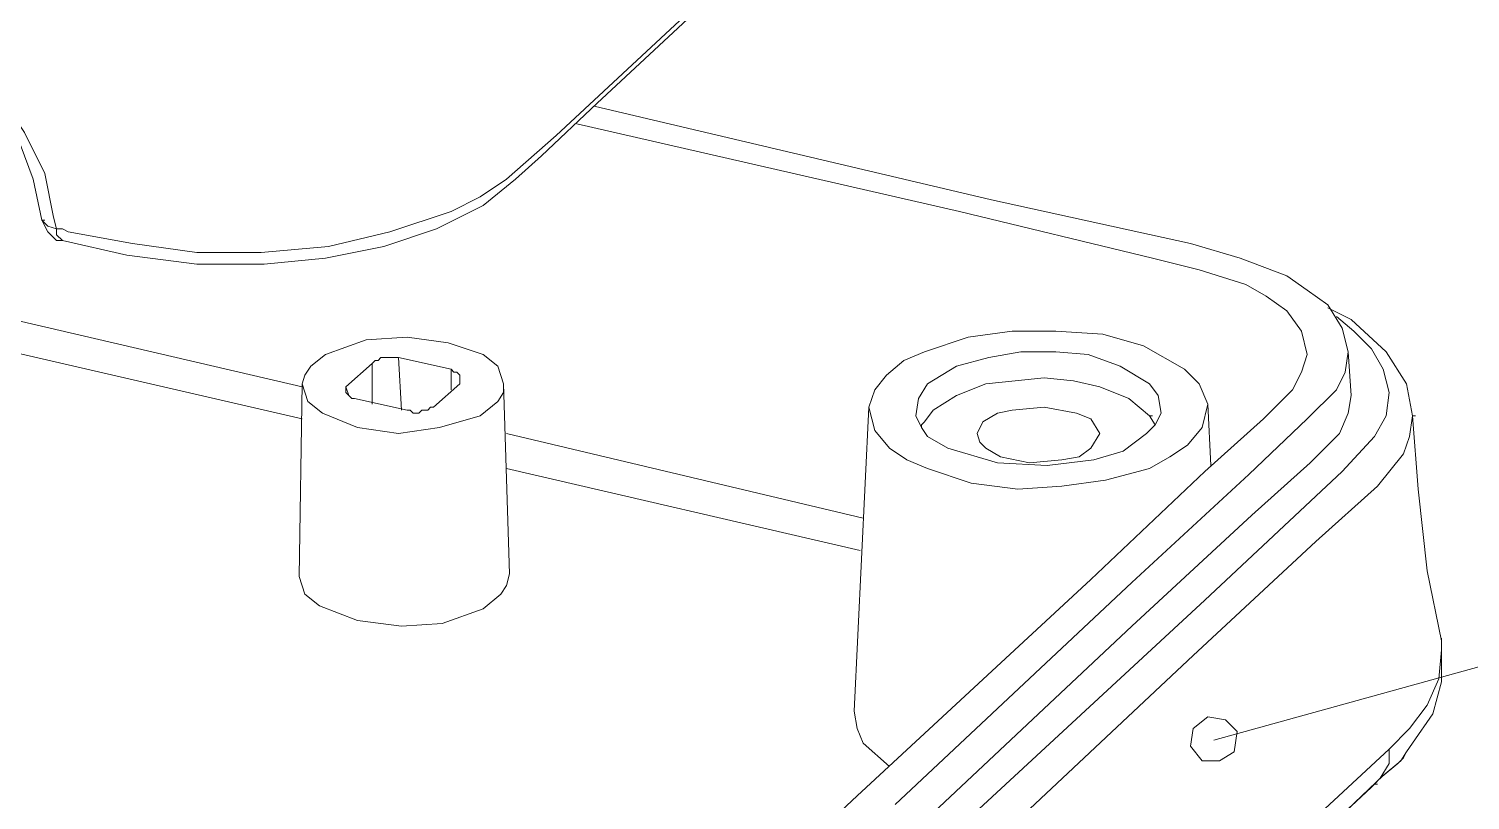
# Model space of a CAD drawing. Header units: centimetres. Extents: x -22.4 to 6.2, y -30.9 to -11.
# Drawn here: x -7.653 to -5.565, y -26.333 to -25.215 of the extents above; entities that cross this region are included whole.
import ezdxf

# ---------------------------------------------------------------- set-up
doc = ezdxf.new("R2010")
doc.units = ezdxf.units.CM
doc.header["$MEASUREMENT"] = 0
doc.layers.add('6', color=7, linetype='Continuous')
doc.layers.add('layer 1', color=7, linetype='Continuous')

msp = doc.modelspace()

# ---------------------------------------------------------------- linework, layer by layer
at = {"layer": '6', "color": 4, "lineweight": 9}
msp.add_open_spline([(-5.93655, -26.24614), (-5.93655, -26.24614), (-4.31519, -25.79741), (-4.31519, -25.79741)], degree=3, dxfattribs=at)
msp.add_open_spline([(-5.97042, -26.25461), (-5.97042, -26.25461), (-5.96619, -26.22921), (-5.96619, -26.22921), (-5.96619, -26.22921), (-5.96619, -26.22921), (-5.94502, -26.21227), (-5.94502, -26.21227), (-5.94502, -26.21227), (-5.94502, -26.21227), (-5.91962, -26.21651), (-5.91962, -26.21651), (-5.91962, -26.21651), (-5.91962, -26.21651), (-5.90269, -26.23344), (-5.90269, -26.23344), (-5.90269, -26.23344), (-5.90269, -26.23344), (-5.90692, -26.26307), (-5.90692, -26.26307), (-5.90692, -26.26307), (-5.90692, -26.26307), (-5.92809, -26.27577), (-5.92809, -26.27577), (-5.92809, -26.27577), (-5.92809, -26.27577), (-5.95349, -26.27577), (-5.95349, -26.27577), (-5.95349, -26.27577), (-5.95349, -26.27577), (-5.97042, -26.25461), (-5.97042, -26.25461)], degree=3, knots=[0, 0, 0, 0, 0.1111111, 0.1111111, 0.1111111, 0.1111111, 0.2222222, 0.2222222, 0.2222222, 0.2222222, 0.3333333, 0.3333333, 0.3333333, 0.3333333, 0.4444444, 0.4444444, 0.4444444, 0.4444444, 0.5555556, 0.5555556, 0.5555556, 0.5555556, 0.6666667, 0.6666667, 0.6666667, 0.6666667, 0.7777778, 0.7777778, 0.7777778, 0.7777778, 1, 1, 1, 1], dxfattribs=at)
at = {"layer": 'layer 1', "lineweight": 9}
for points, knots in [([(-21.92211, -30.90598), (-21.92211, -30.90598), (6.24226, -30.90598), (6.24226, -30.90598), (6.24226, -30.90598), (6.24226, -30.90598), (6.24226, -11.33528), (6.24226, -11.33528), (6.24226, -11.33528), (6.24226, -11.33528), (-21.92211, -11.33528), (-21.92211, -11.33528), (-21.92211, -11.33528), (-21.92211, -11.33528), (-21.92211, -30.90598), (-21.92211, -30.90598)], [0, 0, 0, 0, 0.2, 0.2, 0.2, 0.2, 0.4, 0.4, 0.4, 0.4, 0.6, 0.6, 0.6, 0.6, 1, 1, 1, 1]), ([(-6.91022, -25.39947), (-6.91022, -25.39947), (-6.82979, -25.32327), (-6.82979, -25.32327), (-6.82979, -25.32327), (-6.82979, -25.32327), (-5.85189, -24.41311), (-5.85189, -24.41311), (-5.85189, -24.41311), (-5.85189, -24.41311), (-5.73335, -24.30304), (-5.73335, -24.30304)], [0, 0, 0, 0, 0.25, 0.25, 0.25, 0.25, 0.5, 0.5, 0.5, 0.5, 1, 1, 1, 1]), ([(-7.59602, -25.50954), (-7.59602, -25.50954), (-7.50289, -25.52647), (-7.50289, -25.52647), (-7.50289, -25.52647), (-7.50289, -25.52647), (-7.40975, -25.53917), (-7.40975, -25.53917), (-7.40975, -25.53917), (-7.40975, -25.53917), (-7.31662, -25.53917), (-7.31662, -25.53917), (-7.31662, -25.53917), (-7.31662, -25.53917), (-7.21925, -25.53071), (-7.21925, -25.53071), (-7.21925, -25.53071), (-7.21925, -25.53071), (-7.13035, -25.50954), (-7.13035, -25.50954), (-7.13035, -25.50954), (-7.13035, -25.50954), (-7.04145, -25.47991), (-7.04145, -25.47991), (-7.04145, -25.47991), (-7.04145, -25.47991), (-6.99912, -25.45874), (-6.99912, -25.45874), (-6.99912, -25.45874), (-6.99912, -25.45874), (-6.96102, -25.43334), (-6.96102, -25.43334), (-6.96102, -25.43334), (-6.96102, -25.43334), (-6.88905, -25.36984), (-6.88905, -25.36984), (-6.88905, -25.36984), (-6.88905, -25.36984), (-6.33872, -24.85761), (-6.33872, -24.85761)], [0, 0, 0, 0, 0.0909091, 0.0909091, 0.0909091, 0.0909091, 0.1818182, 0.1818182, 0.1818182, 0.1818182, 0.2727273, 0.2727273, 0.2727273, 0.2727273, 0.3636364, 0.3636364, 0.3636364, 0.3636364, 0.4545455, 0.4545455, 0.4545455, 0.4545455, 0.5454545, 0.5454545, 0.5454545, 0.5454545, 0.6363636, 0.6363636, 0.6363636, 0.6363636, 0.7272727, 0.7272727, 0.7272727, 0.7272727, 0.8181818, 0.8181818, 0.8181818, 0.8181818, 1, 1, 1, 1]), ([(-7.96009, -25.13701), (-7.96009, -25.13701), (-7.90082, -25.15817), (-7.90082, -25.15817), (-7.90082, -25.15817), (-7.90082, -25.15817), (-7.84155, -25.18781), (-7.84155, -25.18781), (-7.84155, -25.18781), (-7.84155, -25.18781), (-7.78652, -25.22167), (-7.78652, -25.22167), (-7.78652, -25.22167), (-7.78652, -25.22167), (-7.73572, -25.26401), (-7.73572, -25.26401), (-7.73572, -25.26401), (-7.73572, -25.26401), (-7.69339, -25.31481), (-7.69339, -25.31481), (-7.69339, -25.31481), (-7.69339, -25.31481), (-7.65952, -25.36561), (-7.65952, -25.36561), (-7.65952, -25.36561), (-7.65952, -25.36561), (-7.62989, -25.42487), (-7.62989, -25.42487), (-7.62989, -25.42487), (-7.62989, -25.42487), (-7.61719, -25.48837), (-7.61719, -25.48837)], [0, 0, 0, 0, 0.1111111, 0.1111111, 0.1111111, 0.1111111, 0.2222222, 0.2222222, 0.2222222, 0.2222222, 0.3333333, 0.3333333, 0.3333333, 0.3333333, 0.4444444, 0.4444444, 0.4444444, 0.4444444, 0.5555556, 0.5555556, 0.5555556, 0.5555556, 0.6666667, 0.6666667, 0.6666667, 0.6666667, 0.7777778, 0.7777778, 0.7777778, 0.7777778, 1, 1, 1, 1]), ([(-7.96432, -25.14971), (-7.96432, -25.14971), (-7.90505, -25.16664), (-7.90505, -25.16664), (-7.90505, -25.16664), (-7.90505, -25.16664), (-7.83732, -25.20051), (-7.83732, -25.20051), (-7.83732, -25.20051), (-7.83732, -25.20051), (-7.77382, -25.24707), (-7.77382, -25.24707), (-7.77382, -25.24707), (-7.77382, -25.24707), (-7.71879, -25.30211), (-7.71879, -25.30211), (-7.71879, -25.30211), (-7.71879, -25.30211), (-7.67222, -25.36561), (-7.67222, -25.36561), (-7.67222, -25.36561), (-7.67222, -25.36561), (-7.64682, -25.43334), (-7.64682, -25.43334), (-7.64682, -25.43334), (-7.64682, -25.43334), (-7.63412, -25.49261), (-7.63412, -25.49261)], [0, 0, 0, 0, 0.125, 0.125, 0.125, 0.125, 0.25, 0.25, 0.25, 0.25, 0.375, 0.375, 0.375, 0.375, 0.5, 0.5, 0.5, 0.5, 0.625, 0.625, 0.625, 0.625, 0.75, 0.75, 0.75, 0.75, 1, 1, 1, 1]), ([(-5.74182, -25.68311), (-5.74182, -25.68311), (-5.75029, -25.64924), (-5.75029, -25.64924), (-5.75029, -25.64924), (-5.75029, -25.64924), (-5.77145, -25.61537), (-5.77145, -25.61537), (-5.77145, -25.61537), (-5.77145, -25.61537), (-5.80109, -25.59421), (-5.80109, -25.59421), (-5.80109, -25.59421), (-5.80109, -25.59421), (-5.83072, -25.57304), (-5.83072, -25.57304), (-5.83072, -25.57304), (-5.83072, -25.57304), (-5.89845, -25.54764), (-5.89845, -25.54764), (-5.89845, -25.54764), (-5.89845, -25.54764), (-5.97042, -25.52647), (-5.97042, -25.52647), (-5.97042, -25.52647), (-5.97042, -25.52647), (-6.25829, -25.46297), (-6.25829, -25.46297), (-6.25829, -25.46297), (-6.25829, -25.46297), (-6.83402, -25.32751), (-6.83402, -25.32751)], [0, 0, 0, 0, 0.1111111, 0.1111111, 0.1111111, 0.1111111, 0.2222222, 0.2222222, 0.2222222, 0.2222222, 0.3333333, 0.3333333, 0.3333333, 0.3333333, 0.4444444, 0.4444444, 0.4444444, 0.4444444, 0.5555556, 0.5555556, 0.5555556, 0.5555556, 0.6666667, 0.6666667, 0.6666667, 0.6666667, 0.7777778, 0.7777778, 0.7777778, 0.7777778, 1, 1, 1, 1]), ([(-6.85942, -25.35291), (-6.85942, -25.35291), (-6.30485, -25.47991), (-6.30485, -25.47991), (-6.30485, -25.47991), (-6.30485, -25.47991), (-6.02545, -25.54764), (-6.02545, -25.54764), (-6.02545, -25.54764), (-6.02545, -25.54764), (-5.95772, -25.56457), (-5.95772, -25.56457), (-5.95772, -25.56457), (-5.95772, -25.56457), (-5.88999, -25.58574), (-5.88999, -25.58574), (-5.88999, -25.58574), (-5.88999, -25.58574), (-5.86035, -25.60267), (-5.86035, -25.60267), (-5.86035, -25.60267), (-5.86035, -25.60267), (-5.83072, -25.62384), (-5.83072, -25.62384), (-5.83072, -25.62384), (-5.83072, -25.62384), (-5.80955, -25.65347), (-5.80955, -25.65347), (-5.80955, -25.65347), (-5.80955, -25.65347), (-5.80109, -25.68734), (-5.80109, -25.68734)], [0, 0, 0, 0, 0.1111111, 0.1111111, 0.1111111, 0.1111111, 0.2222222, 0.2222222, 0.2222222, 0.2222222, 0.3333333, 0.3333333, 0.3333333, 0.3333333, 0.4444444, 0.4444444, 0.4444444, 0.4444444, 0.5555556, 0.5555556, 0.5555556, 0.5555556, 0.6666667, 0.6666667, 0.6666667, 0.6666667, 0.7777778, 0.7777778, 0.7777778, 0.7777778, 1, 1, 1, 1]), ([(-7.60449, -25.52224), (-7.60449, -25.52224), (-7.51135, -25.54341), (-7.51135, -25.54341), (-7.51135, -25.54341), (-7.51135, -25.54341), (-7.40975, -25.55611), (-7.40975, -25.55611), (-7.40975, -25.55611), (-7.40975, -25.55611), (-7.31239, -25.55611), (-7.31239, -25.55611), (-7.31239, -25.55611), (-7.31239, -25.55611), (-7.22349, -25.54764), (-7.22349, -25.54764), (-7.22349, -25.54764), (-7.22349, -25.54764), (-7.13882, -25.53071), (-7.13882, -25.53071), (-7.13882, -25.53071), (-7.13882, -25.53071), (-7.06262, -25.50531), (-7.06262, -25.50531), (-7.06262, -25.50531), (-7.06262, -25.50531), (-6.99489, -25.47144), (-6.99489, -25.47144), (-6.99489, -25.47144), (-6.99489, -25.47144), (-6.94832, -25.43334), (-6.94832, -25.43334), (-6.94832, -25.43334), (-6.94832, -25.43334), (-6.91022, -25.39947), (-6.91022, -25.39947)], [0, 0, 0, 0, 0.1, 0.1, 0.1, 0.1, 0.2, 0.2, 0.2, 0.2, 0.3, 0.3, 0.3, 0.3, 0.4, 0.4, 0.4, 0.4, 0.5, 0.5, 0.5, 0.5, 0.6, 0.6, 0.6, 0.6, 0.7, 0.7, 0.7, 0.7, 0.8, 0.8, 0.8, 0.8, 1, 1, 1, 1]), ([(-7.61295, -25.50531), (-7.61295, -25.50531), (-7.62565, -25.50107), (-7.62565, -25.50107), (-7.62565, -25.50107), (-7.62565, -25.50107), (-7.63412, -25.49261), (-7.63412, -25.49261)], [0, 0, 0, 0, 0.3333333, 0.3333333, 0.3333333, 0.3333333, 1, 1, 1, 1]), ([(-7.63412, -25.49261), (-7.63412, -25.49261), (-7.62565, -25.50954), (-7.62565, -25.50954), (-7.62565, -25.50954), (-7.62565, -25.50954), (-7.61295, -25.52224), (-7.61295, -25.52224), (-7.61295, -25.52224), (-7.61295, -25.52224), (-7.60449, -25.52224), (-7.60449, -25.52224)], [0, 0, 0, 0, 0.25, 0.25, 0.25, 0.25, 0.5, 0.5, 0.5, 0.5, 1, 1, 1, 1]), ([(-7.59602, -25.50954), (-7.59602, -25.50954), (-7.60449, -25.50531), (-7.60449, -25.50531), (-7.60449, -25.50531), (-7.60449, -25.50531), (-7.61295, -25.50531), (-7.61295, -25.50531)], [0, 0, 0, 0, 0.3333333, 0.3333333, 0.3333333, 0.3333333, 1, 1, 1, 1]), ([(-7.60449, -25.52224), (-7.60449, -25.52224), (-7.61295, -25.51377), (-7.61295, -25.51377), (-7.61295, -25.51377), (-7.61295, -25.51377), (-7.61295, -25.50531), (-7.61295, -25.50531)], [0, 0, 0, 0, 0.3333333, 0.3333333, 0.3333333, 0.3333333, 1, 1, 1, 1]), ([(-5.60635, -26.10221), (-5.60635, -26.10221), (-5.62752, -26.00061), (-5.62752, -26.00061), (-5.62752, -26.00061), (-5.62752, -26.00061), (-5.64022, -25.88207), (-5.64022, -25.88207), (-5.64022, -25.88207), (-5.64022, -25.88207), (-5.64869, -25.77624), (-5.64869, -25.77624), (-5.64869, -25.77624), (-5.64869, -25.77624), (-5.65715, -25.72967), (-5.65715, -25.72967), (-5.65715, -25.72967), (-5.65715, -25.72967), (-5.68679, -25.68311), (-5.68679, -25.68311), (-5.68679, -25.68311), (-5.68679, -25.68311), (-5.73759, -25.63654), (-5.73759, -25.63654), (-5.73759, -25.63654), (-5.73759, -25.63654), (-5.77145, -25.61961), (-5.77145, -25.61961)], [0, 0, 0, 0, 0.125, 0.125, 0.125, 0.125, 0.25, 0.25, 0.25, 0.25, 0.375, 0.375, 0.375, 0.375, 0.5, 0.5, 0.5, 0.5, 0.625, 0.625, 0.625, 0.625, 0.75, 0.75, 0.75, 0.75, 1, 1, 1, 1]), ([(-5.75875, -25.63231), (-5.75875, -25.63231), (-5.73335, -25.65347), (-5.73335, -25.65347), (-5.73335, -25.65347), (-5.73335, -25.65347), (-5.70795, -25.67887), (-5.70795, -25.67887), (-5.70795, -25.67887), (-5.70795, -25.67887), (-5.69102, -25.70851), (-5.69102, -25.70851), (-5.69102, -25.70851), (-5.69102, -25.70851), (-5.68255, -25.74237), (-5.68255, -25.74237), (-5.68255, -25.74237), (-5.68255, -25.74237), (-5.68679, -25.77624), (-5.68679, -25.77624), (-5.68679, -25.77624), (-5.68679, -25.77624), (-5.70372, -25.80587), (-5.70372, -25.80587), (-5.70372, -25.80587), (-5.70372, -25.80587), (-5.75029, -25.85667), (-5.75029, -25.85667), (-5.75029, -25.85667), (-5.75029, -25.85667), (-5.94925, -26.04294), (-5.94925, -26.04294), (-5.94925, -26.04294), (-5.94925, -26.04294), (-6.34719, -26.41124), (-6.34719, -26.41124)], [0, 0, 0, 0, 0.1, 0.1, 0.1, 0.1, 0.2, 0.2, 0.2, 0.2, 0.3, 0.3, 0.3, 0.3, 0.4, 0.4, 0.4, 0.4, 0.5, 0.5, 0.5, 0.5, 0.6, 0.6, 0.6, 0.6, 0.7, 0.7, 0.7, 0.7, 0.8, 0.8, 0.8, 0.8, 1, 1, 1, 1]), ([(-7.04569, -25.67041), (-7.04569, -25.67041), (-7.10495, -25.66194), (-7.10495, -25.66194), (-7.10495, -25.66194), (-7.10495, -25.66194), (-7.16422, -25.66617), (-7.16422, -25.66617), (-7.16422, -25.66617), (-7.16422, -25.66617), (-7.22349, -25.68734), (-7.22349, -25.68734), (-7.22349, -25.68734), (-7.22349, -25.68734), (-7.24465, -25.70427), (-7.24465, -25.70427), (-7.24465, -25.70427), (-7.24465, -25.70427), (-7.25312, -25.71697), (-7.25312, -25.71697), (-7.25312, -25.71697), (-7.25312, -25.71697), (-7.25735, -25.72967), (-7.25735, -25.72967)], [0, 0, 0, 0, 0.1428571, 0.1428571, 0.1428571, 0.1428571, 0.2857143, 0.2857143, 0.2857143, 0.2857143, 0.4285714, 0.4285714, 0.4285714, 0.4285714, 0.5714286, 0.5714286, 0.5714286, 0.5714286, 0.7142857, 0.7142857, 0.7142857, 0.7142857, 1, 1, 1, 1]), ([(-6.41069, -25.71697), (-6.41069, -25.71697), (-6.38529, -25.69581), (-6.38529, -25.69581), (-6.38529, -25.69581), (-6.38529, -25.69581), (-6.35565, -25.68311), (-6.35565, -25.68311), (-6.35565, -25.68311), (-6.35565, -25.68311), (-6.29215, -25.66194), (-6.29215, -25.66194), (-6.29215, -25.66194), (-6.29215, -25.66194), (-6.22865, -25.65347), (-6.22865, -25.65347), (-6.22865, -25.65347), (-6.22865, -25.65347), (-6.16515, -25.65347), (-6.16515, -25.65347), (-6.16515, -25.65347), (-6.16515, -25.65347), (-6.09742, -25.65771), (-6.09742, -25.65771), (-6.09742, -25.65771), (-6.09742, -25.65771), (-6.03815, -25.67464), (-6.03815, -25.67464), (-6.03815, -25.67464), (-6.03815, -25.67464), (-5.97889, -25.70851), (-5.97889, -25.70851), (-5.97889, -25.70851), (-5.97889, -25.70851), (-5.95772, -25.72967), (-5.95772, -25.72967), (-5.95772, -25.72967), (-5.95772, -25.72967), (-5.94502, -25.75931), (-5.94502, -25.75931)], [0, 0, 0, 0, 0.0909091, 0.0909091, 0.0909091, 0.0909091, 0.1818182, 0.1818182, 0.1818182, 0.1818182, 0.2727273, 0.2727273, 0.2727273, 0.2727273, 0.3636364, 0.3636364, 0.3636364, 0.3636364, 0.4545455, 0.4545455, 0.4545455, 0.4545455, 0.5454545, 0.5454545, 0.5454545, 0.5454545, 0.6363636, 0.6363636, 0.6363636, 0.6363636, 0.7272727, 0.7272727, 0.7272727, 0.7272727, 0.8181818, 0.8181818, 0.8181818, 0.8181818, 1, 1, 1, 1]), ([(-6.96525, -25.72967), (-6.96525, -25.72967), (-6.97372, -25.70427), (-6.97372, -25.70427), (-6.97372, -25.70427), (-6.97372, -25.70427), (-6.99489, -25.68734), (-6.99489, -25.68734), (-6.99489, -25.68734), (-6.99489, -25.68734), (-7.04569, -25.67041), (-7.04569, -25.67041)], [0, 0, 0, 0, 0.25, 0.25, 0.25, 0.25, 0.5, 0.5, 0.5, 0.5, 1, 1, 1, 1]), ([(-6.39799, -26.33927), (-6.39799, -26.33927), (-6.05509, -26.01754), (-6.05509, -26.01754), (-6.05509, -26.01754), (-6.05509, -26.01754), (-5.88575, -25.86091), (-5.88575, -25.86091), (-5.88575, -25.86091), (-5.88575, -25.86091), (-5.80109, -25.78047), (-5.80109, -25.78047), (-5.80109, -25.78047), (-5.80109, -25.78047), (-5.75875, -25.73814), (-5.75875, -25.73814), (-5.75875, -25.73814), (-5.75875, -25.73814), (-5.74605, -25.71274), (-5.74605, -25.71274), (-5.74605, -25.71274), (-5.74605, -25.71274), (-5.74182, -25.68311), (-5.74182, -25.68311)], [0, 0, 0, 0, 0.1428571, 0.1428571, 0.1428571, 0.1428571, 0.2857143, 0.2857143, 0.2857143, 0.2857143, 0.4285714, 0.4285714, 0.4285714, 0.4285714, 0.5714286, 0.5714286, 0.5714286, 0.5714286, 0.7142857, 0.7142857, 0.7142857, 0.7142857, 1, 1, 1, 1]), ([(-6.01275, -25.77201), (-6.01275, -25.77201), (-6.01699, -25.74661), (-6.01699, -25.74661), (-6.01699, -25.74661), (-6.01699, -25.74661), (-6.02969, -25.72967), (-6.02969, -25.72967), (-6.02969, -25.72967), (-6.02969, -25.72967), (-6.07202, -25.70427), (-6.07202, -25.70427), (-6.07202, -25.70427), (-6.07202, -25.70427), (-6.11859, -25.68734), (-6.11859, -25.68734), (-6.11859, -25.68734), (-6.11859, -25.68734), (-6.16515, -25.68311), (-6.16515, -25.68311), (-6.16515, -25.68311), (-6.16515, -25.68311), (-6.21595, -25.68311), (-6.21595, -25.68311), (-6.21595, -25.68311), (-6.21595, -25.68311), (-6.26252, -25.69157), (-6.26252, -25.69157), (-6.26252, -25.69157), (-6.26252, -25.69157), (-6.30909, -25.70427), (-6.30909, -25.70427), (-6.30909, -25.70427), (-6.30909, -25.70427), (-6.35142, -25.72967), (-6.35142, -25.72967)], [0, 0, 0, 0, 0.1, 0.1, 0.1, 0.1, 0.2, 0.2, 0.2, 0.2, 0.3, 0.3, 0.3, 0.3, 0.4, 0.4, 0.4, 0.4, 0.5, 0.5, 0.5, 0.5, 0.6, 0.6, 0.6, 0.6, 0.7, 0.7, 0.7, 0.7, 0.8, 0.8, 0.8, 0.8, 1, 1, 1, 1]), ([(-7.11765, -25.69157), (-7.11765, -25.69157), (-7.12189, -25.69157), (-7.12189, -25.69157), (-7.12189, -25.69157), (-7.12189, -25.69157), (-7.12612, -25.69157), (-7.12612, -25.69157), (-7.12612, -25.69157), (-7.12612, -25.69157), (-7.13459, -25.69157), (-7.13459, -25.69157), (-7.13459, -25.69157), (-7.13459, -25.69157), (-7.13882, -25.69157), (-7.13882, -25.69157), (-7.13882, -25.69157), (-7.13882, -25.69157), (-7.14305, -25.69157), (-7.14305, -25.69157), (-7.14305, -25.69157), (-7.14305, -25.69157), (-7.14729, -25.69581), (-7.14729, -25.69581), (-7.14729, -25.69581), (-7.14729, -25.69581), (-7.15152, -25.69581), (-7.15152, -25.69581), (-7.15152, -25.69581), (-7.15152, -25.69581), (-7.15575, -25.70004), (-7.15575, -25.70004)], [0, 0, 0, 0, 0.1111111, 0.1111111, 0.1111111, 0.1111111, 0.2222222, 0.2222222, 0.2222222, 0.2222222, 0.3333333, 0.3333333, 0.3333333, 0.3333333, 0.4444444, 0.4444444, 0.4444444, 0.4444444, 0.5555556, 0.5555556, 0.5555556, 0.5555556, 0.6666667, 0.6666667, 0.6666667, 0.6666667, 0.7777778, 0.7777778, 0.7777778, 0.7777778, 1, 1, 1, 1]), ([(-5.80109, -25.68734), (-5.80109, -25.68734), (-5.80955, -25.71274), (-5.80955, -25.71274), (-5.80955, -25.71274), (-5.80955, -25.71274), (-5.82225, -25.73814), (-5.82225, -25.73814), (-5.82225, -25.73814), (-5.82225, -25.73814), (-5.86459, -25.78047), (-5.86459, -25.78047), (-5.86459, -25.78047), (-5.86459, -25.78047), (-5.94925, -25.85667), (-5.94925, -25.85667), (-5.94925, -25.85667), (-5.94925, -25.85667), (-6.11435, -26.01331), (-6.11435, -26.01331), (-6.11435, -26.01331), (-6.11435, -26.01331), (-6.45302, -26.32657), (-6.45302, -26.32657)], [0, 0, 0, 0, 0.1428571, 0.1428571, 0.1428571, 0.1428571, 0.2857143, 0.2857143, 0.2857143, 0.2857143, 0.4285714, 0.4285714, 0.4285714, 0.4285714, 0.5714286, 0.5714286, 0.5714286, 0.5714286, 0.7142857, 0.7142857, 0.7142857, 0.7142857, 1, 1, 1, 1]), ([(-7.02875, -25.72967), (-7.02875, -25.72967), (-7.02875, -25.72544), (-7.02875, -25.72544), (-7.02875, -25.72544), (-7.02875, -25.72544), (-7.02875, -25.72121), (-7.02875, -25.72121), (-7.02875, -25.72121), (-7.02875, -25.72121), (-7.02875, -25.71697), (-7.02875, -25.71697), (-7.02875, -25.71697), (-7.02875, -25.71697), (-7.03299, -25.71274), (-7.03299, -25.71274), (-7.03299, -25.71274), (-7.03299, -25.71274), (-7.03722, -25.71274), (-7.03722, -25.71274), (-7.03722, -25.71274), (-7.03722, -25.71274), (-7.04145, -25.70851), (-7.04145, -25.70851)], [0, 0, 0, 0, 0.1428571, 0.1428571, 0.1428571, 0.1428571, 0.2857143, 0.2857143, 0.2857143, 0.2857143, 0.4285714, 0.4285714, 0.4285714, 0.4285714, 0.5714286, 0.5714286, 0.5714286, 0.5714286, 0.7142857, 0.7142857, 0.7142857, 0.7142857, 1, 1, 1, 1]), ([(-6.43609, -25.76354), (-6.43609, -25.76354), (-6.42762, -25.73814), (-6.42762, -25.73814), (-6.42762, -25.73814), (-6.42762, -25.73814), (-6.41069, -25.71697), (-6.41069, -25.71697)], [0, 0, 0, 0, 0.3333333, 0.3333333, 0.3333333, 0.3333333, 1, 1, 1, 1]), ([(-6.02969, -25.77624), (-6.02969, -25.77624), (-6.05932, -25.75084), (-6.05932, -25.75084), (-6.05932, -25.75084), (-6.05932, -25.75084), (-6.10165, -25.73391), (-6.10165, -25.73391), (-6.10165, -25.73391), (-6.10165, -25.73391), (-6.13975, -25.72544), (-6.13975, -25.72544), (-6.13975, -25.72544), (-6.13975, -25.72544), (-6.18209, -25.72121), (-6.18209, -25.72121), (-6.18209, -25.72121), (-6.18209, -25.72121), (-6.22442, -25.72544), (-6.22442, -25.72544), (-6.22442, -25.72544), (-6.22442, -25.72544), (-6.26675, -25.72967), (-6.26675, -25.72967), (-6.26675, -25.72967), (-6.26675, -25.72967), (-6.30909, -25.74661), (-6.30909, -25.74661), (-6.30909, -25.74661), (-6.30909, -25.74661), (-6.34295, -25.76777), (-6.34295, -25.76777)], [0, 0, 0, 0, 0.1111111, 0.1111111, 0.1111111, 0.1111111, 0.2222222, 0.2222222, 0.2222222, 0.2222222, 0.3333333, 0.3333333, 0.3333333, 0.3333333, 0.4444444, 0.4444444, 0.4444444, 0.4444444, 0.5555556, 0.5555556, 0.5555556, 0.5555556, 0.6666667, 0.6666667, 0.6666667, 0.6666667, 0.7777778, 0.7777778, 0.7777778, 0.7777778, 1, 1, 1, 1]), ([(-7.25735, -25.72967), (-7.25735, -25.72967), (-7.24889, -25.75507), (-7.24889, -25.75507), (-7.24889, -25.75507), (-7.24889, -25.75507), (-7.22772, -25.77201), (-7.22772, -25.77201), (-7.22772, -25.77201), (-7.22772, -25.77201), (-7.17692, -25.79317), (-7.17692, -25.79317)], [0, 0, 0, 0, 0.25, 0.25, 0.25, 0.25, 0.5, 0.5, 0.5, 0.5, 1, 1, 1, 1]), ([(-7.19385, -25.73391), (-7.19385, -25.73391), (-7.19385, -25.73814), (-7.19385, -25.73814), (-7.19385, -25.73814), (-7.19385, -25.73814), (-7.19385, -25.74237), (-7.19385, -25.74237), (-7.19385, -25.74237), (-7.19385, -25.74237), (-7.18962, -25.74661), (-7.18962, -25.74661), (-7.18962, -25.74661), (-7.18962, -25.74661), (-7.18539, -25.75084), (-7.18539, -25.75084), (-7.18539, -25.75084), (-7.18539, -25.75084), (-7.18115, -25.75084), (-7.18115, -25.75084)], [0, 0, 0, 0, 0.1666667, 0.1666667, 0.1666667, 0.1666667, 0.3333333, 0.3333333, 0.3333333, 0.3333333, 0.5, 0.5, 0.5, 0.5, 0.6666667, 0.6666667, 0.6666667, 0.6666667, 1, 1, 1, 1]), ([(-7.17692, -25.79317), (-7.17692, -25.79317), (-7.11765, -25.80164), (-7.11765, -25.80164), (-7.11765, -25.80164), (-7.11765, -25.80164), (-7.05839, -25.79317), (-7.05839, -25.79317), (-7.05839, -25.79317), (-7.05839, -25.79317), (-6.99912, -25.77624), (-6.99912, -25.77624), (-6.99912, -25.77624), (-6.99912, -25.77624), (-6.97372, -25.75507), (-6.97372, -25.75507), (-6.97372, -25.75507), (-6.97372, -25.75507), (-6.96525, -25.74237), (-6.96525, -25.74237), (-6.96525, -25.74237), (-6.96525, -25.74237), (-6.96525, -25.72967), (-6.96525, -25.72967)], [0, 0, 0, 0, 0.1428571, 0.1428571, 0.1428571, 0.1428571, 0.2857143, 0.2857143, 0.2857143, 0.2857143, 0.4285714, 0.4285714, 0.4285714, 0.4285714, 0.5714286, 0.5714286, 0.5714286, 0.5714286, 0.7142857, 0.7142857, 0.7142857, 0.7142857, 1, 1, 1, 1]), ([(-5.73759, -25.74661), (-5.73759, -25.74661), (-5.74182, -25.77201), (-5.74182, -25.77201), (-5.74182, -25.77201), (-5.74182, -25.77201), (-5.75452, -25.80164), (-5.75452, -25.80164), (-5.75452, -25.80164), (-5.75452, -25.80164), (-5.79685, -25.84397), (-5.79685, -25.84397), (-5.79685, -25.84397), (-5.79685, -25.84397), (-5.88152, -25.92017), (-5.88152, -25.92017), (-5.88152, -25.92017), (-5.88152, -25.92017), (-6.05509, -26.08104), (-6.05509, -26.08104), (-6.05509, -26.08104), (-6.05509, -26.08104), (-6.39799, -26.40277), (-6.39799, -26.40277)], [0, 0, 0, 0, 0.1428571, 0.1428571, 0.1428571, 0.1428571, 0.2857143, 0.2857143, 0.2857143, 0.2857143, 0.4285714, 0.4285714, 0.4285714, 0.4285714, 0.5714286, 0.5714286, 0.5714286, 0.5714286, 0.7142857, 0.7142857, 0.7142857, 0.7142857, 1, 1, 1, 1]), ([(-6.35142, -25.72967), (-6.35142, -25.72967), (-6.36412, -25.75084), (-6.36412, -25.75084), (-6.36412, -25.75084), (-6.36412, -25.75084), (-6.36835, -25.77624), (-6.36835, -25.77624)], [0, 0, 0, 0, 0.3333333, 0.3333333, 0.3333333, 0.3333333, 1, 1, 1, 1]), ([(-11.52879, -25.75084), (-11.52879, -25.75084), (-7.90505, -26.59327), (-7.90505, -26.59327), (-7.90505, -26.59327), (-7.90505, -26.59327), (-7.83732, -26.61444), (-7.83732, -26.61444), (-7.83732, -26.61444), (-7.83732, -26.61444), (-7.77382, -26.64407), (-7.77382, -26.64407), (-7.77382, -26.64407), (-7.77382, -26.64407), (-7.71455, -26.68641), (-7.71455, -26.68641), (-7.71455, -26.68641), (-7.71455, -26.68641), (-7.66375, -26.73297), (-7.66375, -26.73297), (-7.66375, -26.73297), (-7.66375, -26.73297), (-7.61719, -26.78801), (-7.61719, -26.78801), (-7.61719, -26.78801), (-7.61719, -26.78801), (-7.57909, -26.85151), (-7.57909, -26.85151), (-7.57909, -26.85151), (-7.57909, -26.85151), (-7.54945, -26.91501), (-7.54945, -26.91501), (-7.54945, -26.91501), (-7.54945, -26.91501), (-7.53252, -26.98697), (-7.53252, -26.98697)], [0, 0, 0, 0, 0.1, 0.1, 0.1, 0.1, 0.2, 0.2, 0.2, 0.2, 0.3, 0.3, 0.3, 0.3, 0.4, 0.4, 0.4, 0.4, 0.5, 0.5, 0.5, 0.5, 0.6, 0.6, 0.6, 0.6, 0.7, 0.7, 0.7, 0.7, 0.8, 0.8, 0.8, 0.8, 1, 1, 1, 1]), ([(-7.10495, -25.76777), (-7.10495, -25.76777), (-7.10072, -25.76777), (-7.10072, -25.76777), (-7.10072, -25.76777), (-7.10072, -25.76777), (-7.09649, -25.77201), (-7.09649, -25.77201), (-7.09649, -25.77201), (-7.09649, -25.77201), (-7.08802, -25.77201), (-7.08802, -25.77201), (-7.08802, -25.77201), (-7.08802, -25.77201), (-7.08379, -25.76777), (-7.08379, -25.76777), (-7.08379, -25.76777), (-7.08379, -25.76777), (-7.07955, -25.76777), (-7.07955, -25.76777), (-7.07955, -25.76777), (-7.07955, -25.76777), (-7.07532, -25.76777), (-7.07532, -25.76777), (-7.07532, -25.76777), (-7.07532, -25.76777), (-7.07109, -25.76354), (-7.07109, -25.76354), (-7.07109, -25.76354), (-7.07109, -25.76354), (-7.06685, -25.76354), (-7.06685, -25.76354)], [0, 0, 0, 0, 0.1111111, 0.1111111, 0.1111111, 0.1111111, 0.2222222, 0.2222222, 0.2222222, 0.2222222, 0.3333333, 0.3333333, 0.3333333, 0.3333333, 0.4444444, 0.4444444, 0.4444444, 0.4444444, 0.5555556, 0.5555556, 0.5555556, 0.5555556, 0.6666667, 0.6666667, 0.6666667, 0.6666667, 0.7777778, 0.7777778, 0.7777778, 0.7777778, 1, 1, 1, 1]), ([(-5.97465, -25.81857), (-5.97465, -25.81857), (-6.00005, -25.83551), (-6.00005, -25.83551), (-6.00005, -25.83551), (-6.00005, -25.83551), (-6.02969, -25.85244), (-6.02969, -25.85244), (-6.02969, -25.85244), (-6.02969, -25.85244), (-6.09319, -25.86937), (-6.09319, -25.86937), (-6.09319, -25.86937), (-6.09319, -25.86937), (-6.15669, -25.87784), (-6.15669, -25.87784), (-6.15669, -25.87784), (-6.15669, -25.87784), (-6.22019, -25.88207), (-6.22019, -25.88207), (-6.22019, -25.88207), (-6.22019, -25.88207), (-6.28792, -25.87361), (-6.28792, -25.87361), (-6.28792, -25.87361), (-6.28792, -25.87361), (-6.35142, -25.85244), (-6.35142, -25.85244), (-6.35142, -25.85244), (-6.35142, -25.85244), (-6.38105, -25.83974), (-6.38105, -25.83974), (-6.38105, -25.83974), (-6.38105, -25.83974), (-6.40645, -25.82281), (-6.40645, -25.82281), (-6.40645, -25.82281), (-6.40645, -25.82281), (-6.42762, -25.79741), (-6.42762, -25.79741), (-6.42762, -25.79741), (-6.42762, -25.79741), (-6.43609, -25.76354), (-6.43609, -25.76354)], [0, 0, 0, 0, 0.0833333, 0.0833333, 0.0833333, 0.0833333, 0.1666667, 0.1666667, 0.1666667, 0.1666667, 0.25, 0.25, 0.25, 0.25, 0.3333333, 0.3333333, 0.3333333, 0.3333333, 0.4166667, 0.4166667, 0.4166667, 0.4166667, 0.5, 0.5, 0.5, 0.5, 0.5833333, 0.5833333, 0.5833333, 0.5833333, 0.6666667, 0.6666667, 0.6666667, 0.6666667, 0.75, 0.75, 0.75, 0.75, 0.8333333, 0.8333333, 0.8333333, 0.8333333, 1, 1, 1, 1]), ([(-6.10165, -25.80164), (-6.10165, -25.80164), (-6.11435, -25.78047), (-6.11435, -25.78047), (-6.11435, -25.78047), (-6.11435, -25.78047), (-6.13552, -25.77201), (-6.13552, -25.77201), (-6.13552, -25.77201), (-6.13552, -25.77201), (-6.18209, -25.76354), (-6.18209, -25.76354), (-6.18209, -25.76354), (-6.18209, -25.76354), (-6.22865, -25.76777), (-6.22865, -25.76777), (-6.22865, -25.76777), (-6.22865, -25.76777), (-6.24982, -25.77201), (-6.24982, -25.77201), (-6.24982, -25.77201), (-6.24982, -25.77201), (-6.27099, -25.78471), (-6.27099, -25.78471)], [0, 0, 0, 0, 0.1428571, 0.1428571, 0.1428571, 0.1428571, 0.2857143, 0.2857143, 0.2857143, 0.2857143, 0.4285714, 0.4285714, 0.4285714, 0.4285714, 0.5714286, 0.5714286, 0.5714286, 0.5714286, 0.7142857, 0.7142857, 0.7142857, 0.7142857, 1, 1, 1, 1]), ([(-5.94502, -25.75931), (-5.94502, -25.75931), (-5.95349, -25.79317), (-5.95349, -25.79317), (-5.95349, -25.79317), (-5.95349, -25.79317), (-5.97465, -25.81857), (-5.97465, -25.81857)], [0, 0, 0, 0, 0.3333333, 0.3333333, 0.3333333, 0.3333333, 1, 1, 1, 1]), ([(-6.36835, -25.77624), (-6.36835, -25.77624), (-6.35989, -25.79317), (-6.35989, -25.79317), (-6.35989, -25.79317), (-6.35989, -25.79317), (-6.35142, -25.80587), (-6.35142, -25.80587), (-6.35142, -25.80587), (-6.35142, -25.80587), (-6.32179, -25.82281), (-6.32179, -25.82281), (-6.32179, -25.82281), (-6.32179, -25.82281), (-6.24982, -25.84397), (-6.24982, -25.84397), (-6.24982, -25.84397), (-6.24982, -25.84397), (-6.17785, -25.84821), (-6.17785, -25.84821), (-6.17785, -25.84821), (-6.17785, -25.84821), (-6.11012, -25.83974), (-6.11012, -25.83974)], [0, 0, 0, 0, 0.1428571, 0.1428571, 0.1428571, 0.1428571, 0.2857143, 0.2857143, 0.2857143, 0.2857143, 0.4285714, 0.4285714, 0.4285714, 0.4285714, 0.5714286, 0.5714286, 0.5714286, 0.5714286, 0.7142857, 0.7142857, 0.7142857, 0.7142857, 1, 1, 1, 1]), ([(-6.35989, -25.79317), (-6.35989, -25.79317), (-6.35989, -25.78894), (-6.35989, -25.78894), (-6.35989, -25.78894), (-6.35989, -25.78894), (-6.35565, -25.78471), (-6.35565, -25.78471)], [0, 0, 0, 0, 0.3333333, 0.3333333, 0.3333333, 0.3333333, 1, 1, 1, 1]), ([(-5.64869, -25.77624), (-5.64869, -25.77624), (-5.65292, -25.80587), (-5.65292, -25.80587), (-5.65292, -25.80587), (-5.65292, -25.80587), (-5.66139, -25.83127), (-5.66139, -25.83127), (-5.66139, -25.83127), (-5.66139, -25.83127), (-5.69949, -25.87784), (-5.69949, -25.87784), (-5.69949, -25.87784), (-5.69949, -25.87784), (-5.78839, -25.95827), (-5.78839, -25.95827), (-5.78839, -25.95827), (-5.78839, -25.95827), (-5.96619, -26.12337), (-5.96619, -26.12337), (-5.96619, -26.12337), (-5.96619, -26.12337), (-6.31332, -26.44934), (-6.31332, -26.44934)], [0, 0, 0, 0, 0.1428571, 0.1428571, 0.1428571, 0.1428571, 0.2857143, 0.2857143, 0.2857143, 0.2857143, 0.4285714, 0.4285714, 0.4285714, 0.4285714, 0.5714286, 0.5714286, 0.5714286, 0.5714286, 0.7142857, 0.7142857, 0.7142857, 0.7142857, 1, 1, 1, 1]), ([(-6.03392, -25.80164), (-6.03392, -25.80164), (-6.02122, -25.78894), (-6.02122, -25.78894), (-6.02122, -25.78894), (-6.02122, -25.78894), (-6.01275, -25.77201), (-6.01275, -25.77201)], [0, 0, 0, 0, 0.3333333, 0.3333333, 0.3333333, 0.3333333, 1, 1, 1, 1]), ([(-6.27945, -25.80164), (-6.27945, -25.80164), (-6.27522, -25.81434), (-6.27522, -25.81434), (-6.27522, -25.81434), (-6.27522, -25.81434), (-6.26675, -25.82281), (-6.26675, -25.82281), (-6.26675, -25.82281), (-6.26675, -25.82281), (-6.24559, -25.83551), (-6.24559, -25.83551), (-6.24559, -25.83551), (-6.24559, -25.83551), (-6.20325, -25.84397), (-6.20325, -25.84397), (-6.20325, -25.84397), (-6.20325, -25.84397), (-6.15669, -25.83974), (-6.15669, -25.83974), (-6.15669, -25.83974), (-6.15669, -25.83974), (-6.13129, -25.83551), (-6.13129, -25.83551), (-6.13129, -25.83551), (-6.13129, -25.83551), (-6.11435, -25.82281), (-6.11435, -25.82281)], [0, 0, 0, 0, 0.125, 0.125, 0.125, 0.125, 0.25, 0.25, 0.25, 0.25, 0.375, 0.375, 0.375, 0.375, 0.5, 0.5, 0.5, 0.5, 0.625, 0.625, 0.625, 0.625, 0.75, 0.75, 0.75, 0.75, 1, 1, 1, 1]), ([(-6.11012, -25.83974), (-6.11012, -25.83974), (-6.06779, -25.82704), (-6.06779, -25.82704), (-6.06779, -25.82704), (-6.06779, -25.82704), (-6.03392, -25.80164), (-6.03392, -25.80164)], [0, 0, 0, 0, 0.3333333, 0.3333333, 0.3333333, 0.3333333, 1, 1, 1, 1]), ([(-7.60025, -27.10974), (-7.60025, -27.10974), (-7.61295, -27.16901), (-7.61295, -27.16901), (-7.61295, -27.16901), (-7.61295, -27.16901), (-7.63835, -27.22404), (-7.63835, -27.22404), (-7.63835, -27.22404), (-7.63835, -27.22404), (-7.67645, -27.27061), (-7.67645, -27.27061), (-7.67645, -27.27061), (-7.67645, -27.27061), (-7.72302, -27.30871), (-7.72302, -27.30871), (-7.72302, -27.30871), (-7.72302, -27.30871), (-7.77805, -27.33834), (-7.77805, -27.33834), (-7.77805, -27.33834), (-7.77805, -27.33834), (-7.83732, -27.35103), (-7.83732, -27.35103), (-7.83732, -27.35103), (-7.83732, -27.35103), (-7.89659, -27.35526), (-7.89659, -27.35526), (-7.89659, -27.35526), (-7.89659, -27.35526), (-7.95585, -27.34679), (-7.95585, -27.34679), (-7.95585, -27.34679), (-7.95585, -27.34679), (-11.57535, -26.50437), (-11.57535, -26.50437), (-11.57535, -26.50437), (-11.57535, -26.50437), (-11.64309, -26.48321), (-11.64309, -26.48321), (-11.64309, -26.48321), (-11.64309, -26.48321), (-11.70235, -26.44934), (-11.70235, -26.44934), (-11.70235, -26.44934), (-11.70235, -26.44934), (-11.75315, -26.40701), (-11.75315, -26.40701), (-11.75315, -26.40701), (-11.75315, -26.40701), (-11.79972, -26.35621), (-11.79972, -26.35621), (-11.79972, -26.35621), (-11.79972, -26.35621), (-11.84205, -26.30117), (-11.84205, -26.30117), (-11.84205, -26.30117), (-11.84205, -26.30117), (-11.87169, -26.24191), (-11.87169, -26.24191), (-11.87169, -26.24191), (-11.87169, -26.24191), (-11.89285, -26.17417), (-11.89285, -26.17417), (-11.89285, -26.17417), (-11.89285, -26.17417), (-11.90555, -26.10644), (-11.90555, -26.10644), (-11.90555, -26.10644), (-11.90555, -26.10644), (-12.00292, -26.08527), (-12.00292, -26.08527), (-12.00292, -26.08527), (-12.00292, -26.08527), (-12.09182, -26.04717), (-12.09182, -26.04717), (-12.09182, -26.04717), (-12.09182, -26.04717), (-12.13415, -26.02177), (-12.13415, -26.02177), (-12.13415, -26.02177), (-12.13415, -26.02177), (-12.17225, -25.99214), (-12.17225, -25.99214), (-12.17225, -25.99214), (-12.17225, -25.99214), (-12.20189, -25.94981), (-12.20189, -25.94981), (-12.20189, -25.94981), (-12.20189, -25.94981), (-12.21035, -25.92864), (-12.21035, -25.92864), (-12.21035, -25.92864), (-12.21035, -25.92864), (-12.21459, -25.90324), (-12.21459, -25.90324)], [0, 0, 0, 0, 0.04, 0.04, 0.04, 0.04, 0.08, 0.08, 0.08, 0.08, 0.12, 0.12, 0.12, 0.12, 0.16, 0.16, 0.16, 0.16, 0.2, 0.2, 0.2, 0.2, 0.24, 0.24, 0.24, 0.24, 0.28, 0.28, 0.28, 0.28, 0.32, 0.32, 0.32, 0.32, 0.36, 0.36, 0.36, 0.36, 0.4, 0.4, 0.4, 0.4, 0.44, 0.44, 0.44, 0.44, 0.48, 0.48, 0.48, 0.48, 0.52, 0.52, 0.52, 0.52, 0.56, 0.56, 0.56, 0.56, 0.6, 0.6, 0.6, 0.6, 0.64, 0.64, 0.64, 0.64, 0.68, 0.68, 0.68, 0.68, 0.72, 0.72, 0.72, 0.72, 0.76, 0.76, 0.76, 0.76, 0.8, 0.8, 0.8, 0.8, 0.84, 0.84, 0.84, 0.84, 0.88, 0.88, 0.88, 0.88, 0.92, 0.92, 0.92, 0.92, 1, 1, 1, 1]), ([(-7.26159, -26.00907), (-7.26159, -26.00907), (-7.25312, -26.03447), (-7.25312, -26.03447), (-7.25312, -26.03447), (-7.25312, -26.03447), (-7.23195, -26.05141), (-7.23195, -26.05141), (-7.23195, -26.05141), (-7.23195, -26.05141), (-7.17692, -26.07257), (-7.17692, -26.07257)], [0, 0, 0, 0, 0.25, 0.25, 0.25, 0.25, 0.5, 0.5, 0.5, 0.5, 1, 1, 1, 1]), ([(-7.17692, -26.07257), (-7.17692, -26.07257), (-7.11342, -26.08104), (-7.11342, -26.08104), (-7.11342, -26.08104), (-7.11342, -26.08104), (-7.05415, -26.07681), (-7.05415, -26.07681), (-7.05415, -26.07681), (-7.05415, -26.07681), (-6.99489, -26.05564), (-6.99489, -26.05564), (-6.99489, -26.05564), (-6.99489, -26.05564), (-6.96949, -26.03447), (-6.96949, -26.03447), (-6.96949, -26.03447), (-6.96949, -26.03447), (-6.96102, -26.02177), (-6.96102, -26.02177), (-6.96102, -26.02177), (-6.96102, -26.02177), (-6.95679, -26.00484), (-6.95679, -26.00484)], [0, 0, 0, 0, 0.1428571, 0.1428571, 0.1428571, 0.1428571, 0.2857143, 0.2857143, 0.2857143, 0.2857143, 0.4285714, 0.4285714, 0.4285714, 0.4285714, 0.5714286, 0.5714286, 0.5714286, 0.5714286, 0.7142857, 0.7142857, 0.7142857, 0.7142857, 1, 1, 1, 1]), ([(-5.66562, -26.27577), (-5.66562, -26.27577), (-5.65715, -26.26307), (-5.65715, -26.26307), (-5.65715, -26.26307), (-5.65715, -26.26307), (-5.64869, -26.25037), (-5.64869, -26.25037), (-5.64869, -26.25037), (-5.64869, -26.25037), (-5.61905, -26.20804), (-5.61905, -26.20804), (-5.61905, -26.20804), (-5.61905, -26.20804), (-5.60635, -26.16147), (-5.60635, -26.16147), (-5.60635, -26.16147), (-5.60635, -26.16147), (-5.60635, -26.11067), (-5.60635, -26.11067), (-5.60635, -26.11067), (-5.60635, -26.11067), (-5.60635, -26.09797), (-5.60635, -26.09797)], [0, 0, 0, 0, 0.1428571, 0.1428571, 0.1428571, 0.1428571, 0.2857143, 0.2857143, 0.2857143, 0.2857143, 0.4285714, 0.4285714, 0.4285714, 0.4285714, 0.5714286, 0.5714286, 0.5714286, 0.5714286, 0.7142857, 0.7142857, 0.7142857, 0.7142857, 1, 1, 1, 1]), ([(-6.27522, -26.80917), (-6.27522, -26.80917), (-5.68255, -26.25884), (-5.68255, -26.25884), (-5.68255, -26.25884), (-5.68255, -26.25884), (-5.65292, -26.22921), (-5.65292, -26.22921), (-5.65292, -26.22921), (-5.65292, -26.22921), (-5.62752, -26.19534), (-5.62752, -26.19534), (-5.62752, -26.19534), (-5.62752, -26.19534), (-5.61059, -26.15724), (-5.61059, -26.15724), (-5.61059, -26.15724), (-5.61059, -26.15724), (-5.60635, -26.11491), (-5.60635, -26.11491)], [0, 0, 0, 0, 0.1666667, 0.1666667, 0.1666667, 0.1666667, 0.3333333, 0.3333333, 0.3333333, 0.3333333, 0.5, 0.5, 0.5, 0.5, 0.6666667, 0.6666667, 0.6666667, 0.6666667, 1, 1, 1, 1]), ([(-6.40645, -26.28424), (-6.40645, -26.28424), (-6.44455, -26.25037), (-6.44455, -26.25037), (-6.44455, -26.25037), (-6.44455, -26.25037), (-6.45302, -26.22921), (-6.45302, -26.22921), (-6.45302, -26.22921), (-6.45302, -26.22921), (-6.45725, -26.20381), (-6.45725, -26.20381)], [0, 0, 0, 0, 0.25, 0.25, 0.25, 0.25, 0.5, 0.5, 0.5, 0.5, 1, 1, 1, 1]), ([(-5.69525, -26.30117), (-5.69525, -26.30117), (-5.68255, -26.28001), (-5.68255, -26.28001), (-5.68255, -26.28001), (-5.68255, -26.28001), (-5.68255, -26.25884), (-5.68255, -26.25884)], [0, 0, 0, 0, 0.3333333, 0.3333333, 0.3333333, 0.3333333, 1, 1, 1, 1]), ([(-5.65715, -26.26307), (-5.65715, -26.26307), (-5.66139, -26.27154), (-5.66139, -26.27154), (-5.66139, -26.27154), (-5.66139, -26.27154), (-5.66985, -26.28001), (-5.66985, -26.28001)], [0, 0, 0, 0, 0.3333333, 0.3333333, 0.3333333, 0.3333333, 1, 1, 1, 1]), ([(-6.88905, -27.41453), (-6.88905, -27.41453), (-5.87729, -26.47474), (-5.87729, -26.47474), (-5.87729, -26.47474), (-5.87729, -26.47474), (-5.69102, -26.29694), (-5.69102, -26.29694)], [0, 0, 0, 0, 0.3333333, 0.3333333, 0.3333333, 0.3333333, 1, 1, 1, 1]), ([(-5.69525, -26.30117), (-5.69525, -26.30117), (-5.70795, -26.31387), (-5.70795, -26.31387), (-5.70795, -26.31387), (-5.70795, -26.31387), (-6.28369, -26.85151), (-6.28369, -26.85151)], [0, 0, 0, 0, 0.3333333, 0.3333333, 0.3333333, 0.3333333, 1, 1, 1, 1]), ([(-6.45302, -26.32657), (-6.45302, -26.32657), (-6.92715, -26.77107), (-6.92715, -26.77107), (-6.92715, -26.77107), (-6.92715, -26.77107), (-7.04569, -26.88114), (-7.04569, -26.88114), (-7.04569, -26.88114), (-7.04569, -26.88114), (-7.07532, -26.90654), (-7.07532, -26.90654), (-7.07532, -26.90654), (-7.07532, -26.90654), (-7.10919, -26.93194), (-7.10919, -26.93194), (-7.10919, -26.93194), (-7.10919, -26.93194), (-7.18539, -26.96157), (-7.18539, -26.96157), (-7.18539, -26.96157), (-7.18539, -26.96157), (-7.26582, -26.97427), (-7.26582, -26.97427), (-7.26582, -26.97427), (-7.26582, -26.97427), (-7.34625, -26.98274), (-7.34625, -26.98274), (-7.34625, -26.98274), (-7.34625, -26.98274), (-7.42669, -26.97427), (-7.42669, -26.97427), (-7.42669, -26.97427), (-7.42669, -26.97427), (-7.50712, -26.95734), (-7.50712, -26.95734)], [0, 0, 0, 0, 0.1, 0.1, 0.1, 0.1, 0.2, 0.2, 0.2, 0.2, 0.3, 0.3, 0.3, 0.3, 0.4, 0.4, 0.4, 0.4, 0.5, 0.5, 0.5, 0.5, 0.6, 0.6, 0.6, 0.6, 0.7, 0.7, 0.7, 0.7, 0.8, 0.8, 0.8, 0.8, 1, 1, 1, 1])]:
    msp.add_open_spline(points, degree=3, knots=knots, dxfattribs=at)
for points in [[(-9.45869, -25.22167), (-9.45869, -25.22167), (-7.25735, -25.73391), (-7.25735, -25.73391)], [(-9.45869, -25.27247), (-9.45869, -25.27247), (-7.25735, -25.78047), (-7.25735, -25.78047)], [(-7.63412, -25.49261), (-7.63412, -25.49261), (-7.62989, -25.49261), (-7.62989, -25.49261)], [(-7.61295, -25.50531), (-7.61295, -25.50531), (-7.61719, -25.48837), (-7.61719, -25.48837)], [(-5.73759, -25.74661), (-5.73759, -25.74661), (-5.74182, -25.68311), (-5.74182, -25.68311)], [(-7.19385, -25.73391), (-7.19385, -25.73391), (-7.15575, -25.70004), (-7.15575, -25.70004)], [(-7.15575, -25.75931), (-7.15575, -25.75931), (-7.15575, -25.70004), (-7.15575, -25.70004)], [(-7.11342, -25.76777), (-7.11342, -25.76777), (-7.11765, -25.69157), (-7.11765, -25.69157)], [(-7.11765, -25.69157), (-7.11765, -25.69157), (-7.04145, -25.70851), (-7.04145, -25.70851)], [(-7.04145, -25.73814), (-7.04145, -25.73814), (-7.04145, -25.70851), (-7.04145, -25.70851)], [(-7.26159, -26.00907), (-7.26159, -26.00907), (-7.25735, -25.72967), (-7.25735, -25.72967)], [(-7.18962, -25.74661), (-7.18962, -25.74661), (-7.19385, -25.73391), (-7.19385, -25.73391)], [(-7.02875, -25.72967), (-7.02875, -25.72967), (-7.06685, -25.76354), (-7.06685, -25.76354)], [(-6.95679, -26.00484), (-6.95679, -26.00484), (-6.96525, -25.72967), (-6.96525, -25.72967)], [(-7.10495, -25.76777), (-7.10495, -25.76777), (-7.18115, -25.75084), (-7.18115, -25.75084)], [(-6.43609, -25.76354), (-6.43609, -25.76354), (-6.45725, -26.20381), (-6.45725, -26.20381)], [(-6.34295, -25.76777), (-6.34295, -25.76777), (-6.35565, -25.78471), (-6.35565, -25.78471)], [(-5.94502, -25.75931), (-5.94502, -25.75931), (-5.94079, -25.84821), (-5.94079, -25.84821)], [(-6.27099, -25.78471), (-6.27099, -25.78471), (-6.27945, -25.80164), (-6.27945, -25.80164)], [(-6.02122, -25.78894), (-6.02122, -25.78894), (-6.02969, -25.77624), (-6.02969, -25.77624)], [(-6.02969, -25.77624), (-6.02969, -25.77624), (-6.02545, -25.77624), (-6.02545, -25.77624)], [(-5.64869, -25.77624), (-5.64869, -25.77624), (-5.64445, -25.77624), (-5.64445, -25.77624)], [(-6.96102, -25.80164), (-6.96102, -25.80164), (-6.44455, -25.92441), (-6.44455, -25.92441)], [(-6.11435, -25.82281), (-6.11435, -25.82281), (-6.10165, -25.80164), (-6.10165, -25.80164)], [(-6.96102, -25.85244), (-6.96102, -25.85244), (-6.44879, -25.97097), (-6.44879, -25.97097)], [(-5.60635, -26.10221), (-5.60635, -26.10221), (-5.60635, -26.09797), (-5.60635, -26.09797)], [(-5.60635, -26.11491), (-5.60635, -26.11491), (-5.60635, -26.10221), (-5.60635, -26.10221)], [(-5.69525, -26.30117), (-5.69525, -26.30117), (-5.66985, -26.28001), (-5.66985, -26.28001)], [(-5.69102, -26.29694), (-5.69102, -26.29694), (-5.66562, -26.27577), (-5.66562, -26.27577)], [(-5.69525, -26.30117), (-5.69525, -26.30117), (-5.70372, -26.30964), (-5.70372, -26.30964)], [(-5.70372, -26.30964), (-5.70372, -26.30964), (-5.69949, -26.30964), (-5.69949, -26.30964)]]:
    msp.add_open_spline(points, degree=3, dxfattribs=at)

doc.saveas('drawing.dxf')
